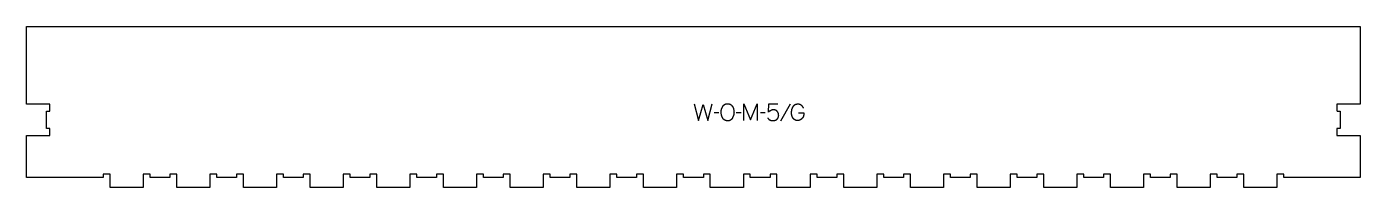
# Model space of a CAD drawing. Extents: x -1200 to 1200, y -150 to 139.
import ezdxf

# ---------------------------------------------------------------- set-up
doc = ezdxf.new("R2010")
doc.units = 0
doc.layers.add('1_ANYTOOL_1MMDEEP_LABELS_S', color=2, linetype='CONTINUOUS')
doc.layers.add('4_ANYTOOL_CUTTHROUGH_OUTSI', color=5, linetype='CONTINUOUS')

msp = doc.modelspace()

# ---------------------------------------------------------------- linework, layer by layer
at = {"layer": '1_ANYTOOL_1MMDEEP_LABELS_S'}
for p, q in [((45.6, -16.1), (36.9, -16.2)), ((85.7, -16.1), (76.9, -16.2)), ((129.2, -16.1), (120.4, -16.2)), ((173.8, -0.5), (156.6, -31.2))]:
    msp.add_line(p, q, dxfattribs=at)
for points in [[(1.3, 0), (9, -30), (17.4, -0.9), (25.9, -30), (33.4, 0)], [(90.8, -30), (90.8, 0), (102.8, -28.4), (114.8, -0.1), (114.8, -30)], [(133.5, -25.2), (133.7, -25.5), (133.9, -25.8), (134.1, -26.1), (134.3, -26.4), (134.5, -26.6), (134.8, -26.9), (135, -27.1), (135.3, -27.3), (135.5, -27.5), (135.7, -27.8), (136, -28), (136.3, -28.1), (136.5, -28.3), (136.8, -28.5), (137.1, -28.7), (137.3, -28.8), (137.6, -29), (137.9, -29.1), (138.2, -29.2), (138.5, -29.3), (138.8, -29.4), (139.1, -29.5), (139.4, -29.6), (139.7, -29.7), (140.1, -29.8), (140.4, -29.8), (140.7, -29.9), (141, -29.9), (141.4, -30), (141.7, -30), (142.1, -30), (142.4, -30), (142.8, -30), (143.2, -30), (143.6, -30), (144, -29.9), (144.4, -29.9), (144.8, -29.9), (145.2, -29.8), (145.5, -29.7), (145.9, -29.7), (146.3, -29.6), (146.6, -29.5), (146.9, -29.4), (147.3, -29.3), (147.6, -29.2), (147.9, -29.1), (148.2, -29), (148.4, -28.9), (148.6, -28.8), (148.7, -28.8), (148.9, -28.7), (149, -28.6), (149.2, -28.5), (149.3, -28.4), (149.4, -28.3), (149.6, -28.2), (149.7, -28.1), (149.9, -28), (150, -27.9), (150.1, -27.7), (150.3, -27.6), (150.4, -27.5), (150.5, -27.4), (150.7, -27.2), (150.8, -27.1), (150.9, -26.9), (151, -26.8), (151.1, -26.6), (151.3, -26.5), (151.4, -26.3), (151.5, -26.2), (151.6, -26), (151.7, -25.8), (151.8, -25.6), (151.9, -25.5), (152.1, -25.1), (152.3, -24.7), (152.4, -24.4), (152.5, -24.2), (152.6, -23.9), (152.7, -23.7), (152.8, -23.5), (152.9, -23.2), (153, -23), (153, -22.7), (153.1, -22.5), (153.1, -22.3), (153.2, -22), (153.2, -21.8), (153.2, -21.5), (153.2, -21.3), (153.3, -21.1), (153.3, -20.8), (153.3, -20.6), (153.2, -20.3), (153.2, -20), (153.2, -19.8), (153.2, -19.5), (153.2, -19.3), (153.1, -19), (153.1, -18.8), (153.1, -18.5), (153, -18.3), (153, -18), (152.9, -17.8), (152.9, -17.6), (152.8, -17.3), (152.7, -17.1), (152.7, -16.9), (152.6, -16.7), (152.5, -16.4), (152.4, -16.2), (152.3, -16), (152.2, -15.8), (152.1, -15.6), (152, -15.4), (151.9, -15.2), (151.8, -15), (151.7, -14.8), (151.5, -14.6), (151.4, -14.4), (151.3, -14.2), (151.1, -14), (151, -13.8), (150.9, -13.6), (150.7, -13.4), (150.5, -13.3), (150.4, -13.1), (150.2, -12.9), (150.1, -12.8), (149.9, -12.6), (149.7, -12.5), (149.5, -12.4), (149.3, -12.2), (149.1, -12.1), (149, -12), (148.8, -11.9), (148.6, -11.7), (148.3, -11.6), (148.1, -11.5), (147.9, -11.4), (147.7, -11.4), (147.5, -11.3), (147.3, -11.2), (147, -11.1), (146.8, -11.1), (146.5, -11), (146.3, -10.9), (146.1, -10.9), (145.8, -10.9), (145.5, -10.8), (145.3, -10.8), (145, -10.8), (144.7, -10.7), (144.5, -10.7), (144.2, -10.7), (143.9, -10.7), (143.6, -10.7), (143.2, -10.7), (142.9, -10.8), (142.5, -10.8), (142.2, -10.8), (141.9, -10.9), (141.6, -10.9), (141.2, -11), (140.9, -11.1), (140.6, -11.2), (140.3, -11.3), (140, -11.4), (139.7, -11.5), (139.5, -11.6), (139.2, -11.7), (138.9, -11.9), (138.4, -12.2), (138.1, -12.3), (137.8, -12.5), (137.5, -12.7), (137.3, -12.8), (137, -13), (136.7, -13.2), (136.5, -13.4), (136.2, -13.6), (136, -13.8), (135.7, -14.1), (135.4, -14.3), (135.2, -14.5), (134.7, -15), (135.4, 0), (151.6, 0)], [(189, -16.2), (198.8, -16.2), (198.8, -17.1), (198.8, -17.5), (198.7, -17.9), (198.7, -18.3), (198.6, -18.7), (198.6, -19), (198.5, -19.4), (198.5, -19.8), (198.4, -20.1), (198.3, -20.5), (198.2, -20.8), (198.1, -21.2), (198, -21.5), (197.9, -21.8), (197.8, -22.2), (197.7, -22.5), (197.6, -22.8), (197.4, -23.1), (197.3, -23.4), (197.1, -23.7), (197, -24), (196.8, -24.3), (196.7, -24.5), (196.5, -24.8), (196.3, -25.1), (196.1, -25.3), (195.9, -25.6), (195.7, -25.8), (195.5, -26), (195.3, -26.3), (195.1, -26.5), (194.6, -26.9), (194.4, -27.1), (194.2, -27.3), (194, -27.5), (193.7, -27.7), (193.5, -27.9), (193.3, -28), (193.1, -28.2), (192.8, -28.3), (192.6, -28.5), (192.4, -28.6), (192.1, -28.8), (191.9, -28.9), (191.6, -29), (191.4, -29.1), (191.2, -29.2), (190.9, -29.3), (190.7, -29.4), (190.4, -29.5), (190.2, -29.6), (189.9, -29.7), (189.7, -29.7), (189.5, -29.8), (189.2, -29.9), (189, -29.9), (188.7, -29.9), (188.4, -30), (188.2, -30), (187.9, -30), (187.7, -30), (187.4, -30), (187.2, -30), (186.9, -30), (186.6, -30), (186.4, -30), (186.1, -30), (185.9, -29.9), (185.6, -29.9), (185.4, -29.8), (185.1, -29.8), (184.9, -29.7), (184.6, -29.6), (184.4, -29.6), (184.2, -29.5), (183.9, -29.4), (183.7, -29.3), (183.4, -29.2), (183.2, -29.1), (183, -29), (182.7, -28.8), (182.5, -28.7), (182.3, -28.5), (182, -28.4), (181.8, -28.2), (181.6, -28.1), (181.4, -27.9), (181.1, -27.7), (180.9, -27.6), (180.7, -27.4), (180.5, -27.2), (180.3, -27), (180, -26.7), (179.8, -26.5), (179.6, -26.3), (179.4, -26.1), (179.2, -25.8), (179, -25.6), (178.8, -25.3), (178.7, -25.1), (178.5, -24.8), (178.3, -24.5), (178.2, -24.2), (178, -23.9), (177.9, -23.6), (177.7, -23.3), (177.6, -23), (177.5, -22.7), (177.4, -22.3), (177.3, -22), (177.2, -21.6), (177.1, -21.3), (177, -20.9), (176.9, -20.6), (176.8, -20.2), (176.7, -19.8), (176.7, -19.4), (176.6, -19), (176.6, -18.6), (176.5, -18.2), (176.5, -17.3), (176.4, -16.4), (176.4, -15.5), (176.4, -14.8), (176.4, -14.2), (176.5, -13.5), (176.6, -12.8), (176.7, -12.2), (176.8, -11.5), (176.9, -10.8), (177.1, -10.2), (177.2, -9.5), (177.4, -8.9), (177.7, -8.2), (177.9, -7.6), (178.2, -7), (178.4, -6.3), (178.7, -5.7), (179.1, -5.1), (179.2, -4.7), (179.4, -4.4), (179.6, -4.2), (179.8, -3.9), (180, -3.6), (180.1, -3.5), (180.2, -3.3), (180.3, -3.2), (180.4, -3.1), (180.5, -3), (180.6, -2.8), (180.7, -2.7), (180.9, -2.6), (181, -2.5), (181.1, -2.4), (181.2, -2.3), (181.3, -2.2), (181.5, -2.1), (181.6, -2), (181.7, -1.9), (181.9, -1.8), (182, -1.7), (182.1, -1.6), (182.3, -1.5), (182.4, -1.4), (182.5, -1.3), (182.7, -1.3), (182.8, -1.2), (183, -1.1), (183.1, -1), (183.2, -1), (183.4, -0.9), (183.5, -0.8), (183.7, -0.8), (183.9, -0.7), (184, -0.7), (184.2, -0.6), (184.5, -0.5), (184.8, -0.4), (185.2, -0.3), (185.5, -0.2), (185.8, -0.2), (186.2, -0.1), (186.6, -0.1), (186.9, 0), (187.3, 0), (187.7, 0), (188.1, 0), (188.3, 0), (188.5, 0), (188.8, 0), (189, 0), (189.2, -0.1), (189.4, -0.1), (189.6, -0.1), (189.8, -0.1), (190, -0.2), (190.2, -0.2), (190.4, -0.3), (190.6, -0.3), (190.8, -0.4), (191, -0.4), (191.2, -0.5), (191.4, -0.6), (191.5, -0.6), (191.7, -0.7), (191.9, -0.8), (192.1, -0.9), (192.2, -1), (192.4, -1.1), (192.6, -1.2), (192.7, -1.3), (192.9, -1.4), (193, -1.5), (193.2, -1.6), (193.3, -1.7), (193.5, -1.9), (193.6, -2), (193.8, -2.1), (193.9, -2.3), (194.5, -2.8), (194.8, -3.1), (195, -3.4), (195.3, -3.7), (195.5, -4.1), (195.8, -4.4), (196, -4.7), (196.2, -5), (196.4, -5.3), (196.6, -5.7), (196.9, -6), (197.1, -6.4), (197.2, -6.7), (197.4, -7.1), (197.6, -7.4)]]:
    msp.add_lwpolyline(points, dxfattribs=at)
msp.add_lwpolyline([(61.7, 0.3), (62.1, 0.3), (62.5, 0.3), (62.8, 0.3), (63, 0.3), (63.2, 0.2), (63.3, 0.2), (63.5, 0.2), (63.7, 0.2), (63.8, 0.1), (64, 0.1), (64.2, 0.1), (64.3, 0), (64.5, 0), (64.6, -0.1), (64.8, -0.1), (65, -0.2), (65.1, -0.2), (65.3, -0.3), (65.4, -0.4), (65.6, -0.4), (65.7, -0.5), (65.9, -0.6), (66, -0.6), (66.1, -0.7), (66.3, -0.8), (66.4, -0.9), (66.5, -1), (66.7, -1.1), (67.1, -1.3), (67.3, -1.5), (67.6, -1.7), (67.8, -1.9), (68.1, -2.1), (68.3, -2.4), (68.5, -2.6), (68.7, -2.8), (68.9, -3.1), (69.1, -3.3), (69.3, -3.5), (69.5, -3.8), (69.7, -4.1), (69.9, -4.3), (70.1, -4.6), (70.4, -5.2), (70.6, -5.5), (70.7, -5.8), (70.9, -6.1), (71, -6.4), (71.2, -6.7), (71.3, -7), (71.4, -7.3), (71.5, -7.6), (71.7, -7.9), (71.8, -8.2), (71.9, -8.6), (72, -8.9), (72.1, -9.2), (72.1, -9.6), (72.4, -10.6), (72.5, -11.3), (72.6, -11.9), (72.7, -12.6), (72.8, -13.2), (72.8, -13.9), (72.8, -14.5), (72.9, -15.2), (72.8, -15.8), (72.8, -16.4), (72.8, -17.1), (72.7, -17.7), (72.6, -18.4), (72.5, -19), (72.3, -19.6), (72.2, -20.3), (72, -20.9), (71.8, -21.5), (71.5, -22.2), (71.3, -22.8), (71, -23.5), (70.7, -24.1), (70.4, -24.7), (70.1, -25.4), (69.9, -25.7), (69.7, -26), (69.5, -26.3), (69.3, -26.6), (69.1, -26.8), (68.9, -27.1), (68.7, -27.4), (68.5, -27.6), (68.4, -27.7), (68.3, -27.8), (68.2, -28), (68, -28.1), (67.9, -28.2), (67.8, -28.3), (67.7, -28.4), (67.6, -28.5), (67.4, -28.6), (67.3, -28.7), (67.2, -28.8), (67.1, -28.9), (66.9, -28.9), (66.8, -29), (66.7, -29.1), (66.5, -29.2), (66.4, -29.3), (66.2, -29.4), (66.1, -29.4), (66, -29.5), (65.8, -29.6), (65.7, -29.6), (65.5, -29.7), (65.4, -29.8), (65.2, -29.8), (65.1, -29.9), (64.9, -29.9), (64.8, -30), (64.5, -30.1), (64.1, -30.2), (63.8, -30.2), (63.5, -30.3), (63.2, -30.3), (62.8, -30.4), (62.5, -30.4), (62.1, -30.5), (61.7, -30.5), (61.4, -30.5), (61, -30.5), (60.6, -30.5), (60.2, -30.4), (59.9, -30.4), (59.5, -30.3), (59.2, -30.3), (58.8, -30.2), (58.5, -30.1), (58.2, -30.1), (57.8, -30), (57.7, -29.9), (57.5, -29.9), (57.4, -29.8), (57.2, -29.7), (57.1, -29.7), (56.9, -29.6), (56.8, -29.5), (56.6, -29.5), (56.5, -29.4), (56.3, -29.3), (56.2, -29.3), (56, -29.2), (55.9, -29.1), (55.8, -29), (55.6, -28.9), (55.5, -28.8), (55.4, -28.7), (55.2, -28.6), (55.1, -28.5), (55, -28.4), (54.9, -28.3), (54.7, -28.2), (54.6, -28.1), (54.5, -28), (54.4, -27.9), (54.2, -27.8), (54.1, -27.7), (54, -27.6), (53.9, -27.4), (53.8, -27.3), (53.6, -27), (53.4, -26.8), (53.2, -26.5), (53, -26.2), (52.8, -25.9), (52.6, -25.6), (52.4, -25.3), (52.1, -24.6), (51.8, -24), (51.5, -23.3), (51.2, -22.7), (51, -22), (50.7, -21.4), (50.5, -20.7), (50.4, -20.1), (50.2, -19.4), (50.1, -18.8), (49.9, -18.1), (49.8, -17.5), (49.8, -16.8), (49.7, -16.2), (49.7, -15.5), (49.7, -14.9), (49.7, -14.2), (49.7, -13.5), (49.8, -12.8), (49.9, -12.1), (50, -11.5), (50.1, -10.8), (50.2, -10.1), (50.4, -9.5), (50.6, -8.8), (50.8, -8.2), (51, -7.6), (51.3, -6.9), (51.6, -6.3), (51.9, -5.7), (52.2, -5.1), (52.5, -4.5), (52.7, -4.2), (52.9, -3.9), (53.1, -3.6), (53.3, -3.4), (53.5, -3.1), (53.8, -2.9), (54, -2.6), (54.2, -2.4), (54.3, -2.3), (54.4, -2.2), (54.6, -2.1), (54.7, -1.9), (54.8, -1.8), (54.9, -1.7), (55.1, -1.6), (55.2, -1.5), (55.3, -1.5), (55.5, -1.4), (55.6, -1.3), (55.7, -1.2), (55.9, -1.1), (56, -1), (56.2, -0.9), (56.3, -0.9), (56.4, -0.8), (56.6, -0.7), (56.9, -0.6), (57.2, -0.5), (57.5, -0.3), (57.8, -0.2), (58.1, -0.1), (58.5, 0), (58.8, 0), (59.1, 0.1), (59.5, 0.2), (59.8, 0.2), (60.2, 0.3), (60.6, 0.3), (60.9, 0.3), (61.3, 0.3)], close=True, dxfattribs=at)
at = {"layer": '4_ANYTOOL_CUTTHROUGH_OUTSI'}
msp.add_lwpolyline([(1199.7, -132.3), (1062.2, -132.3), (1062.2, -126.5, 0.414214), (1062, -126.3), (1050, -126.3, 0.414214), (1049.7, -126.5), (1049.7, -150.3), (990.2, -150.3), (990.2, -126.5, 0.414214), (990, -126.3), (978, -126.3, 0.414214), (977.7, -126.5), (977.7, -132.3), (942.2, -132.3), (942.2, -126.5, 0.414214), (942, -126.3), (930, -126.3, 0.414214), (929.7, -126.5), (929.7, -150.3), (870.2, -150.3), (870.2, -126.5, 0.414214), (870, -126.3), (858, -126.3, 0.414214), (857.7, -126.5), (857.7, -132.3), (822.2, -132.3), (822.2, -126.5, 0.414214), (822, -126.3), (810, -126.3, 0.414214), (809.7, -126.5), (809.7, -150.3), (750.2, -150.3), (750.2, -126.5, 0.414214), (750, -126.3), (738, -126.3, 0.414214), (737.7, -126.5), (737.7, -132.3), (702.2, -132.3), (702.2, -126.5, 0.414214), (702, -126.3), (690, -126.3, 0.414214), (689.7, -126.5), (689.7, -150.3), (630.2, -150.3), (630.2, -126.5, 0.414214), (630, -126.3), (618, -126.3, 0.414214), (617.7, -126.5), (617.7, -132.3), (582.2, -132.3), (582.2, -126.5, 0.414214), (582, -126.3), (570, -126.3, 0.414214), (569.7, -126.5), (569.7, -150.3), (510.2, -150.3), (510.2, -126.5, 0.414214), (510, -126.3), (498, -126.3, 0.414214), (497.7, -126.5), (497.7, -132.3), (462.2, -132.3), (462.2, -126.5, 0.414214), (462, -126.3), (450, -126.3, 0.414214), (449.7, -126.5), (449.7, -150.3), (390.2, -150.3), (390.2, -126.5, 0.414214), (390, -126.3), (378, -126.3, 0.414214), (377.7, -126.5), (377.7, -132.3), (342.2, -132.3), (342.2, -126.5, 0.414214), (342, -126.3), (330, -126.3, 0.414214), (329.7, -126.5), (329.7, -150.3), (270.2, -150.3), (270.2, -126.5, 0.414214), (270, -126.3), (258, -126.3, 0.414214), (257.7, -126.5), (257.7, -132.3), (222.2, -132.3), (222.2, -126.5, 0.414213), (222, -126.3), (210, -126.3, 0.414214), (209.7, -126.5), (209.7, -150.3), (150.2, -150.3), (150.2, -126.5, 0.414214), (150, -126.3), (138, -126.3, 0.414214), (137.7, -126.5), (137.7, -132.3), (102.2, -132.3), (102.2, -126.5, 0.414213), (102, -126.3), (90, -126.3, 0.414214), (89.7, -126.5), (89.7, -150.3), (30.2, -150.3), (30.2, -126.5, 0.414214), (30, -126.3), (18, -126.3, 0.414214), (17.7, -126.5), (17.7, -132.3), (-17.8, -132.3), (-17.8, -126.5, 0.414214), (-18, -126.3), (-30, -126.3, 0.414214), (-30.3, -126.5), (-30.3, -150.3), (-89.8, -150.3), (-89.8, -126.5, 0.414214), (-90, -126.3), (-102, -126.3, 0.414214), (-102.3, -126.5), (-102.3, -132.3), (-137.8, -132.3), (-137.8, -126.5, 0.414214), (-138, -126.3), (-150, -126.3, 0.414214), (-150.3, -126.5), (-150.3, -150.3), (-209.8, -150.3), (-209.8, -126.5, 0.414214), (-210, -126.3), (-222, -126.3, 0.414214), (-222.3, -126.5), (-222.3, -132.3), (-257.8, -132.3), (-257.8, -126.5, 0.414214), (-258, -126.3), (-270, -126.3, 0.414214), (-270.3, -126.5), (-270.3, -150.3), (-329.8, -150.3), (-329.8, -126.5, 0.414214), (-330, -126.3), (-342, -126.3, 0.414214), (-342.3, -126.5), (-342.3, -132.3), (-377.8, -132.3), (-377.8, -126.5, 0.414214), (-378, -126.3), (-390, -126.3, 0.414214), (-390.3, -126.5), (-390.3, -150.3), (-449.8, -150.3), (-449.8, -126.5, 0.414214), (-450, -126.3), (-462, -126.3, 0.414214), (-462.3, -126.5), (-462.3, -132.3), (-497.8, -132.3), (-497.8, -126.5, 0.414214), (-498, -126.3), (-510, -126.3, 0.414214), (-510.3, -126.5), (-510.3, -150.3), (-569.8, -150.3), (-569.8, -126.5, 0.414214), (-570, -126.3), (-582, -126.3, 0.414214), (-582.3, -126.5), (-582.3, -132.3), (-617.8, -132.3), (-617.8, -126.5, 0.414214), (-618, -126.3), (-630, -126.3, 0.414214), (-630.3, -126.5), (-630.3, -150.3), (-689.8, -150.3), (-689.8, -126.5, 0.414214), (-690, -126.3), (-702, -126.3, 0.414214), (-702.3, -126.5), (-702.3, -132.3), (-737.8, -132.3), (-737.8, -126.5, 0.414214), (-738, -126.3), (-750, -126.3, 0.414214), (-750.3, -126.5), (-750.3, -150.3), (-809.8, -150.3), (-809.8, -126.5, 0.414214), (-810, -126.3), (-822, -126.3, 0.414214), (-822.3, -126.5), (-822.3, -132.3), (-857.8, -132.3), (-857.8, -126.5, 0.414214), (-858, -126.3), (-870, -126.3, 0.414214), (-870.3, -126.5), (-870.3, -150.3), (-929.8, -150.3), (-929.8, -126.5, 0.414214), (-930, -126.3), (-942, -126.3, 0.414214), (-942.3, -126.5), (-942.3, -132.3), (-977.8, -132.3), (-977.8, -126.5, 0.414214), (-978, -126.3), (-990, -126.3, 0.414214), (-990.3, -126.5), (-990.3, -150.3), (-1049.8, -150.3), (-1049.8, -126.5, 0.414214), (-1050, -126.3), (-1062, -126.3, 0.414214), (-1062.3, -126.5), (-1062.3, -132.3), (-1199.8, -132.3), (-1199.8, -56.8), (-1158, -56.8, 0.414214), (-1157.8, -56.5), (-1157.8, -44.5, 0.414214), (-1158, -44.3), (-1163.8, -44.3), (-1163.8, -12.8), (-1158, -12.8, 0.414214), (-1157.8, -12.5), (-1157.8, -0.5, 0.414214), (-1158, -0.3), (-1199.8, -0.3), (-1199.8, 139.2), (1199.7, 139.2), (1199.7, -0.3), (1158, -0.3, 0.414214), (1157.7, -0.5), (1157.7, -12.5, 0.414214), (1158, -12.8), (1163.7, -12.8), (1163.7, -44.3), (1158, -44.3, 0.414214), (1157.7, -44.5), (1157.7, -56.5, 0.414214), (1158, -56.8), (1199.7, -56.8)], format="xyb", close=True, dxfattribs=at)

doc.saveas('drawing.dxf')
